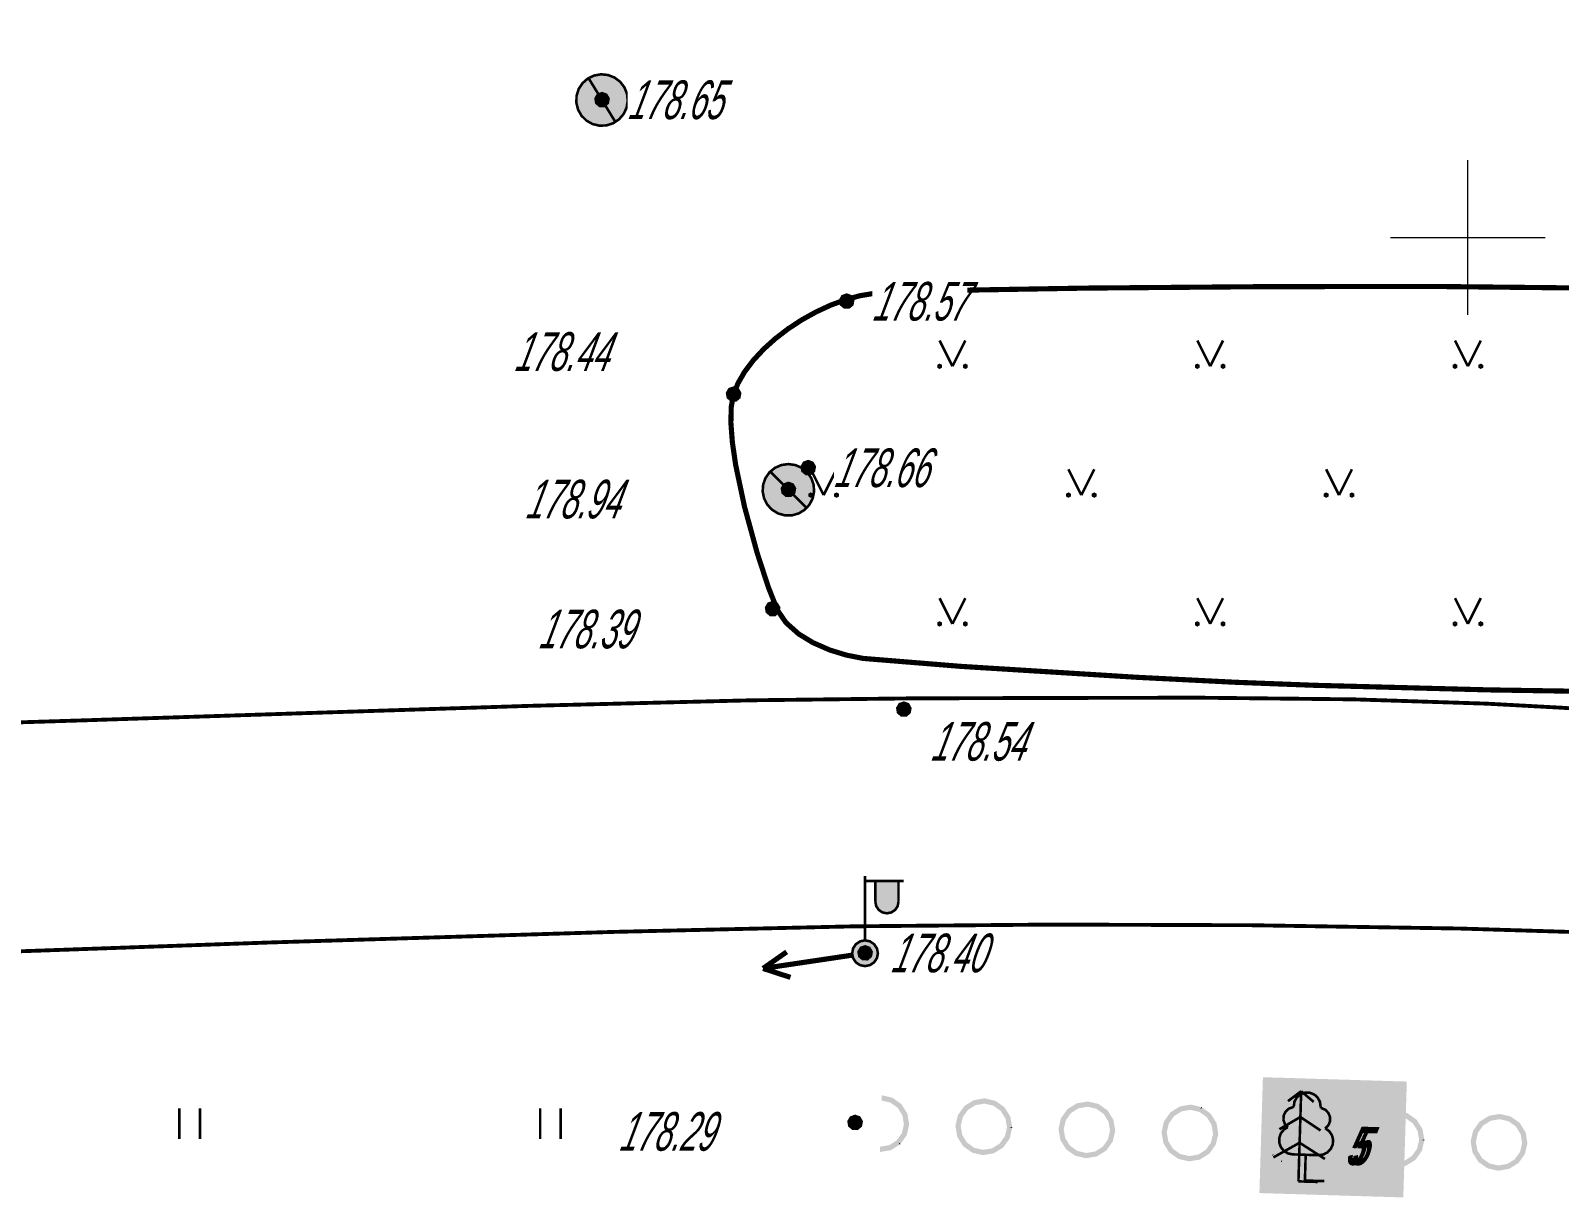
# Model space of a CAD drawing. Header units: millimetres. Extents: x 152217 to 562659, y 54507 to 219294.
# Drawn here: x 560015.8 to 560075.1, y 218900.2 to 218945.5 of the extents above; entities that cross this region are included whole.
import ezdxf

# ---------------------------------------------------------------- set-up
doc = ezdxf.new("R2010")
doc.units = ezdxf.units.MM
doc.linetypes.add('т-1.5_0.50', pattern=[0.75, 0, -0.75])
doc.linetypes.add('Штриховая 1.5-1.5_0.50', pattern=[1.5, 0.75, -0.75])
doc.layers.get('0').update_dxf_attribs({"lineweight": 18})
for name, color, linetype in [('Газоны', 7, 'Continuous'), ('Колодцы без разделения по назначению', 7, 'Continuous'), ('Контур растительности_ угодий_ грунтов и др.', 7, 'Continuous'), ('ЛЭП н.напряж. застроен. терр.', 7, 'Continuous'), ('Полосы древ. насажд.  W менее 2мм_ H более 4м.', 7, 'Continuous'), ('Проезжие части улиц и тротуаров (без бортового камня)', 7, 'Continuous'), ('Растительность травяная луговая', 7, 'Continuous'), ('Рельеф', 7, 'Continuous'), ('Сетка координатная', 7, 'Continuous'), ('Фонарь электр._ на ж.б. столб', 7, 'Continuous')]:
    doc.layers.add(name, color=color, linetype=linetype)
doc.styles.get("Standard").update_dxf_attribs({"font": 'simplex.shx', "width": 0.6, "oblique": 15})

# ---------------------------------------------------------------- blocks, each defined once
blk = doc.blocks.new('2011 - 401 трава')
at = {"color": 7, "linetype": 'Continuous', "lineweight": 0, "const_width": 0.1, "flags": 128}
for points in [[(0, 0), (0, 1.2)], [(0.8, 0), (0.8, 1.2)]]:
    blk.add_lwpolyline(points, dxfattribs=at)
blk = doc.blocks.new('2014 - 416 газон')
at = {"color": 7, "linetype": 'Continuous', "lineweight": 0, "const_width": 0.1, "flags": 128}
for points in [[(-0.5, 1), (0, 0)], [(0, 0), (0.5, 1)]]:
    blk.add_lwpolyline(points, dxfattribs=at)
for points in [[(-0.5, 0.05), (-0.456699, 0.025), (-0.456699, -0.025), (-0.5, -0.05), (-0.543301, -0.025), (-0.543301, 0.025), (-0.5, 0.05)], [(0.5, 0.05), (0.543301, 0.025), (0.543301, -0.025), (0.5, -0.05), (0.456699, -0.025), (0.456699, 0.025), (0.5, 0.05)]]:
    blk.add_lwpolyline(points, close=True, dxfattribs=at)
blk = doc.blocks.new('4031 - 114.4 ЛЭП низкого напряжения_MIRROR')
at = {"color": 7, "linetype": 'Continuous', "lineweight": 0, "const_width": 0.2, "flags": 128}
for points in [[(-4, 0), (-3, 0.5)], [(-3, -0.5), (-4, 0)], [(-0.5, 0), (-4, 0)]]:
    blk.add_lwpolyline(points, dxfattribs=at)
blk = doc.blocks.new('33 - 110.1.1 фонарь на жб столб')
at = {"true_color": 0xffffff}
for points in [[(1.3, 2.8), (0.4, 2.8), (0.4, 2), (0.46028, 1.775), (0.625, 1.6103), (0.85, 1.55), (1.075, 1.6103), (1.2397, 1.775), (1.3, 2)], [(0, 0.5), (-0.25, 0.43302), (-0.43302, 0.25002), (-0.5, 0.00002), (-0.43302, -0.24998), (-0.25, -0.433), (-0.00002, -0.5), (0.24998, -0.433), (0.433, -0.25), (0.5, 0), (0.433, 0.25), (0.25, 0.43302)]]:
    blk.add_hatch(color=7, dxfattribs=at).paths.add_polyline_path(points)
at = {"color": 7, "linetype": 'Continuous', "lineweight": 0, "const_width": 0.1, "flags": 128}
for points in [[(0, 0.5), (0, 3)], [(0, 2.8), (1.5, 2.8)], [(0.4, 2.8), (0.4, 2)], [(1.3, 2.8), (1.3, 2)], [(1.3, 2), (1.265746, 1.827792), (1.168198, 1.681802), (1.022208, 1.584254), (0.85, 1.55), (0.677792, 1.584254), (0.531802, 1.681802), (0.434254, 1.827792), (0.4, 2)]]:
    blk.add_lwpolyline(points, dxfattribs=at)
at = {"color": 7, "linetype": 'Continuous', "lineweight": 0, "true_color": 0xffffff, "const_width": 0.02, "flags": 128}
for points in [[(1.3, 2.8), (0.4, 2.8), (0.4, 2), (0.460289, 1.775), (0.625, 1.610289), (0.85, 1.55), (1.075, 1.610289), (1.239711, 1.775), (1.3, 2), (1.3, 2.8)], [(0, 0.5), (-0.25, 0.433013), (-0.433013, 0.25), (-0.5, 0), (-0.433013, -0.25), (-0.25, -0.433013), (0, -0.5), (0.25, -0.433013), (0.433013, -0.25), (0.5, 0), (0.433013, 0.25), (0.25, 0.433013), (0, 0.5)]]:
    blk.add_lwpolyline(points, close=True, dxfattribs=at)
at = {"color": 7, "linetype": 'Continuous', "lineweight": 0, "const_width": 0.1, "flags": 128}
for points in [[(0, 0.5), (0.191342, 0.46194), (0.353553, 0.353553), (0.46194, 0.191342), (0.5, 0), (0.46194, -0.191342), (0.353553, -0.353553), (0.191342, -0.46194), (0, -0.5), (-0.191342, -0.46194), (-0.353553, -0.353553), (-0.46194, -0.191342), (-0.5, 0), (-0.46194, 0.191342), (-0.353553, 0.353553), (-0.191342, 0.46194), (0, 0.5)], [(0.086189, -0.05071), (0.096802, 0.025087), (0.05071, 0.086189), (-0.025087, 0.096802), (-0.086189, 0.05071), (-0.096802, -0.025087), (-0.05071, -0.086189), (0.025087, -0.096802), (0.086189, -0.05071)]]:
    blk.add_lwpolyline(points, close=True, dxfattribs=at)
blk = doc.blocks.new('48 - 117.1 колодц.смотр.без раздел.по назначен d-2.0')
at = {"true_color": 0xffffff}
blk.add_hatch(color=7, dxfattribs=at).paths.add_polyline_path([(-0.00002, 1), (-0.3827, 0.92388), (-0.70712, 0.70712), (-0.92388, 0.3827), (-1, 0), (-0.92388, -0.38268), (-0.70712, -0.7071), (-0.3827, -0.92386), (0, -0.99998), (0.38268, -0.92386), (0.7071, -0.7071), (0.92386, -0.38268), (0.99998, 0.00002), (0.92386, 0.3827), (0.7071, 0.70712), (0.38268, 0.92388)])
at = {"color": 7, "linetype": 'Continuous', "lineweight": 0, "const_width": 0.1, "flags": 128}
blk.add_lwpolyline([(0, 1), (0.269797, 0.962917), (0.519584, 0.854419), (0.730836, 0.682553), (0.887885, 0.460065), (0.979084, 0.203456), (0.997669, -0.068242), (0.942261, -0.33488), (0.81697, -0.57668), (0.631088, -0.775711), (0.398401, -0.917211), (0.136167, -0.990686), (-0.136167, -0.990686), (-0.398401, -0.917211), (-0.631088, -0.775711), (-0.81697, -0.57668), (-0.942261, -0.33488), (-0.997669, -0.068242), (-0.979084, 0.203456), (-0.887885, 0.460065), (-0.730836, 0.682553), (-0.519584, 0.854419), (-0.269797, 0.962917), (0, 1)], close=True, dxfattribs=at)
at = {"color": 7, "linetype": 'Continuous', "lineweight": 0, "true_color": 0xffffff, "const_width": 0.02, "flags": 128}
blk.add_lwpolyline([(0, 1), (-0.382683, 0.92388), (-0.707107, 0.707107), (-0.92388, 0.382683), (-1, 0), (-0.92388, -0.382683), (-0.707107, -0.707107), (-0.382683, -0.92388), (0, -1), (0.382683, -0.92388), (0.707107, -0.707107), (0.92388, -0.382683), (1, 0), (0.92388, 0.382683), (0.707107, 0.707107), (0.382683, 0.92388), (0, 1)], close=True, dxfattribs=at)
at = {"color": 7, "linetype": 'Continuous', "lineweight": 0, "const_width": 0.1, "flags": 128}
blk.add_lwpolyline([(-0.71, 0.71), (0.71, -0.71)], dxfattribs=at)
blk = doc.blocks.new('118 - 330 отм высот')
blk.add_hatch(color=7).paths.add_polyline_path([(0.098, 0.12), (0.002, 0.155), (-0.095, 0.121), (-0.146, 0.032), (-0.129, -0.069), (-0.05, -0.135), (0.052, -0.136), (0.131, -0.07), (0.149, 0.031)])
at = {"color": 7, "linetype": 'Continuous', "lineweight": 0, "const_width": 0.01, "flags": 128}
blk.add_lwpolyline([(0.098, 0.12), (0.002, 0.155), (-0.095, 0.121), (-0.146, 0.032), (-0.129, -0.069), (-0.05, -0.135), (0.052, -0.136), (0.131, -0.07), (0.149, 0.031), (0.098, 0.12)], close=True, dxfattribs=at)
blk = doc.blocks.new('105 - 388.2 дер хвой')
at = {"color": 7, "linetype": 'Continuous', "lineweight": 0, "const_width": 0.1, "flags": 128}
for points in [[(0, 3.5), (-0.5, 3.1)], [(0, 2.5), (0, 3.5)], [(0.5, 3.1), (0, 3.5)], [(0, 2.5), (-0.8, 2)], [(0, 1.5), (0, 2.5)], [(0.8, 2), (0, 2.5)], [(0, 1.5), (-1, 0.9)], [(0, 0), (0, 1.5)], [(1, 0.9), (0, 1.5)], [(0.75, 0), (0, 0)]]:
    blk.add_lwpolyline(points, dxfattribs=at)
blk = doc.blocks.new('104 - 388.1 дер лист')
at = {"color": 7, "linetype": 'Continuous', "lineweight": 0, "const_width": 0.1, "flags": 128}
for points in [[(-0.518021, 2.854679), (-0.500408, 3.041392), (-0.417705, 3.209713), (-0.28067, 3.337749), (-0.107128, 3.408845), (0.08035, 3.413755), (0.257376, 3.351838), (0.400924, 3.23115), (0.492323, 3.067387), (0.519683, 2.881852)], [(-0.722374, 2.039573), (-0.841092, 2.163588), (-0.903315, 2.323595), (-0.89957, 2.495233), (-0.830427, 2.652374), (-0.706412, 2.771092), (-0.546405, 2.833315)], [(-0.518021, 2.854679), (-0.546405, 2.833315)], [(0.519683, 2.881852), (0.546405, 2.833315)], [(0.546405, 2.833315), (0.706412, 2.771092), (0.830427, 2.652374), (0.89957, 2.495233), (0.903315, 2.323595), (0.841092, 2.163588), (0.722374, 2.039573)], [(-0.5, 1), (-0.682462, 1.031148), (-0.844258, 1.121064), (-0.967061, 1.259563), (-1.036963, 1.430958), (-1.046045, 1.615837), (-0.99328, 1.793259), (-0.884643, 1.943128), (-0.73244, 2.048469)], [(0.73244, 2.048469), (0.884643, 1.943128), (0.99328, 1.793259), (1.046045, 1.615837), (1.036963, 1.430958), (0.967061, 1.259563), (0.844258, 1.121064), (0.682462, 1.031148), (0.5, 1)], [(-0.5, 1), (-0.45, 1)], [(-0.45, 1), (0.45, 1)], [(0, 0), (0, 1)], [(0.45, 1), (0.5, 1)], [(0.75, 0), (0, 0)]]:
    blk.add_lwpolyline(points, dxfattribs=at)
blk = doc.blocks.new('Крест')
at = {"color": 0, "linetype": 'Continuous', "lineweight": 0, "flags": 128}
for points in [[(0, -1), (0, 1)], [(-1, 0), (1, 0)]]:
    blk.add_lwpolyline(points, dxfattribs=at)

msp = doc.modelspace()

# ---------------------------------------------------------------- hatches: boundary and pattern name
at = {"layer": 'Полосы древ. насажд.  W менее 2мм_ H более 4м.', "true_color": 0xffffff}
for points in [[(560063.5877, 218904.8608), (560066.5864, 218904.7699), (560066.4501, 218900.272), (560063.4514, 218900.3629)], [(560066.5864, 218904.7699), (560069.1713, 218904.6916), (560069.035, 218900.1937), (560066.4501, 218900.272)]]:
    msp.add_hatch(color=7, dxfattribs=at).paths.add_polyline_path(points)
at = {"layer": 'Полосы древ. насажд.  W менее 2мм_ H более 4м.'}
for points in [[(560048.793, 218904.157), (560048.7901, 218904.0586), (560048.787, 218903.9563), (560049.1282, 218903.8776), (560049.4134, 218903.6743), (560049.5991, 218903.3773), (560049.657, 218903.0319), (560049.5783, 218902.6906), (560049.5378, 218902.6338), (560049.375, 218902.4054), (560049.1748, 218902.2803), (560049.078, 218902.2197), (560048.7523, 218902.1651), (560048.7326, 218902.1618), (560048.7323, 218902.1524), (560048.7295, 218902.0595), (560048.7265, 218901.9611), (560048.7264, 218901.9572), (560048.7461, 218901.9605), (560049.0915, 218902.0184), (560049.1309, 218902.025), (560049.1506, 218902.0283), (560049.1675, 218902.0389), (560049.3846, 218902.1747), (560049.4984, 218902.2458), (560049.4451, 218902.3309), (560049.5269, 218902.2726), (560049.5789, 218902.3457), (560049.7534, 218902.5903), (560049.6716, 218902.6486), (560049.7534, 218902.5903), (560049.765, 218902.6066), (560049.7695, 218902.626), (560049.7546, 218902.6295), (560049.724, 218902.6365), (560049.7695, 218902.626), (560049.8571, 218903.0062), (560049.7815, 218903.0237), (560049.7593, 218903.0288), (560049.8571, 218903.0062), (560049.8616, 218903.0257), (560049.8583, 218903.0454), (560049.7938, 218903.4302), (560049.6949, 218903.4136), (560049.7787, 218903.4277), (560049.7938, 218903.4302), (560049.7799, 218903.4668), (560049.6948, 218903.4136), (560049.7799, 218903.4668), (560049.5731, 218903.7977), (560049.5625, 218903.8146), (560049.5462, 218903.8262), (560049.488, 218903.7445), (560049.5462, 218903.8262), (560049.4351, 218903.8423), (560049.1501, 218903.8837), (560049.2231, 218903.8731), (560049.5462, 218903.8262), (560049.2285, 218904.0527), (560049.2123, 218904.0643), (560049.1928, 218904.0688), (560049.1703, 218903.971), (560049.1928, 218904.0688), (560048.8126, 218904.1564), (560048.7932, 218904.1609)], [(560061.223, 218903.6892), (560061.2068, 218903.7008), (560061.1873, 218903.7053), (560061.1648, 218903.6075), (560061.1852, 218903.6362)], [(560053.8553, 218902.8851), (560053.8598, 218902.9045), (560053.8565, 218902.9242), (560053.7575, 218902.9076)], [(560069.848, 218902.4005), (560069.8524, 218902.4199), (560069.8491, 218902.4396), (560069.7501, 218902.423)], [(560049.5269, 218902.2726), (560049.4998, 218902.2919), (560049.4451, 218902.3309), (560049.4984, 218902.2458), (560049.5153, 218902.2564)], [(560063.966, 218901.8074), (560064.0242, 218901.8891), (560063.9674, 218901.8535), (560063.9391, 218901.8359)], [(560064.3194, 218901.5648), (560064.3419, 218901.6626), (560064.3215, 218901.6339), (560064.2837, 218901.5809), (560064.2999, 218901.5693)]]:
    msp.add_hatch(color=7, dxfattribs=at).paths.add_polyline_path(points)
h = msp.add_hatch(color=7, dxfattribs=at)
h.paths.add_polyline_path([(560052.8108, 218904.0353), (560052.7913, 218904.0398), (560052.7716, 218904.0365), (560052.7882, 218903.9375), (560052.7716, 218904.0365), (560052.4262, 218903.9786), (560052.3868, 218903.972), (560052.3671, 218903.9687), (560052.3502, 218903.9581), (560052.1331, 218903.8224), (560052.0194, 218903.7512), (560052.0024, 218903.7407), (560051.9908, 218903.7244), (560051.9388, 218903.6514), (560051.7643, 218903.4067), (560051.8461, 218903.3484), (560051.7643, 218903.4067), (560051.7527, 218903.3904), (560051.7483, 218903.371), (560051.6606, 218902.9908), (560051.7362, 218902.9733), (560051.7584, 218902.9682), (560051.6606, 218902.9908), (560051.6561, 218902.9713), (560051.6594, 218902.9516), (560051.8487, 218902.698), (560051.8988, 218902.6309), (560051.7326, 218902.8536), (560051.6594, 218902.9516), (560051.7239, 218902.5668), (560051.8229, 218902.5834), (560051.739, 218902.5693), (560051.7239, 218902.5668), (560051.7272, 218902.5471), (560051.7378, 218902.5302), (560051.9446, 218902.1993), (560052.0297, 218902.2526), (560051.9729, 218902.217), (560051.9446, 218902.1993), (560051.9715, 218902.1708), (560052.0826, 218902.1547), (560052.3676, 218902.1133), (560052.2946, 218902.1239), (560051.9715, 218902.1708), (560052.2892, 218901.9443), (560052.3054, 218901.9327), (560052.3249, 218901.9282), (560052.3644, 218901.9383), (560052.638, 218902.0077), (560052.3249, 218901.9282), (560052.7051, 218901.8406), (560052.7276, 218901.9384), (560052.7051, 218901.8406), (560052.7245, 218901.8361), (560052.7442, 218901.8394), (560053.0897, 218901.8973), (560053.1291, 218901.9039), (560053.1487, 218901.9072), (560053.1657, 218901.9178), (560053.1311, 218901.973), (560053.1125, 218902.0029), (560053.1657, 218901.9178), (560053.3828, 218902.0535), (560053.4965, 218902.1246), (560053.5134, 218902.1352), (560053.525, 218902.1515), (560053.4979, 218902.1708), (560053.4433, 218902.2097), (560053.525, 218902.1515), (560053.5771, 218902.2245), (560053.7515, 218902.4692), (560053.7631, 218902.4854), (560053.7676, 218902.5049), (560053.8553, 218902.8851), (560053.7797, 218902.9025), (560053.7575, 218902.9076), (560053.8565, 218902.9242), (560053.792, 218903.309), (560053.707, 218903.2948), (560053.7769, 218903.3065), (560053.792, 218903.309), (560053.7781, 218903.3457), (560053.693, 218903.2925), (560053.7781, 218903.3457), (560053.5713, 218903.6765), (560053.5607, 218903.6934), (560053.5444, 218903.705), (560053.4861, 218903.6233), (560053.5444, 218903.705), (560053.4333, 218903.7212), (560053.1483, 218903.7625), (560053.2213, 218903.7519), (560053.5444, 218903.705), (560053.2267, 218903.9315), (560053.191, 218903.9476)])
h.paths.add_polyline_path([(560052.7654, 218903.8319), (560052.7851, 218903.8352), (560053.1264, 218903.7565), (560053.4116, 218903.5531), (560053.5973, 218903.2562), (560053.6552, 218902.9107), (560053.5765, 218902.5695), (560053.536, 218902.5127), (560053.3732, 218902.2843), (560053.173, 218902.1591), (560053.0762, 218902.0986), (560052.7504, 218902.044), (560052.7307, 218902.0407), (560052.3895, 218902.1194), (560052.1043, 218902.3227), (560051.9186, 218902.6197), (560051.8607, 218902.9651), (560051.9394, 218903.3064), (560051.9799, 218903.3632), (560052.1427, 218903.5916), (560052.3429, 218903.7167), (560052.4397, 218903.7773)], flags=16)
h = msp.add_hatch(color=7, dxfattribs=at)
h.paths.add_polyline_path([(560056.8089, 218903.9141), (560056.7895, 218903.9186), (560056.7698, 218903.9153), (560056.7864, 218903.8163), (560056.7698, 218903.9153), (560056.4244, 218903.8574), (560056.385, 218903.8508), (560056.4016, 218903.7518), (560056.385, 218903.8508), (560056.3653, 218903.8475), (560056.3484, 218903.8369), (560056.1313, 218903.7012), (560056.0175, 218903.6301), (560056.0707, 218903.545), (560056.0175, 218903.6301), (560056.0006, 218903.6195), (560055.989, 218903.6032), (560055.9369, 218903.5302), (560055.7625, 218903.2855), (560055.7464, 218903.2498), (560055.7613, 218903.2464), (560055.8442, 218903.2273), (560055.7464, 218903.2498), (560055.6587, 218902.8696), (560055.7344, 218902.8522), (560055.7566, 218902.8471), (560055.6587, 218902.8696), (560055.6543, 218902.8502), (560055.6576, 218902.8305), (560055.8469, 218902.5769), (560055.897, 218902.5097), (560055.7307, 218902.7324), (560055.6576, 218902.8305), (560055.722, 218902.4457), (560055.7253, 218902.426), (560055.7359, 218902.409), (560055.9428, 218902.0782), (560055.9696, 218902.0497), (560056.2873, 218901.8232), (560056.3036, 218901.8116), (560056.3231, 218901.8071), (560056.3456, 218901.9049), (560056.3231, 218901.8071), (560056.3625, 218901.8171), (560056.5567, 218901.8664), (560056.3231, 218901.8071), (560056.7033, 218901.7194), (560056.7258, 218901.8172), (560056.7033, 218901.7194), (560056.7227, 218901.7149), (560056.7424, 218901.7182), (560057.0878, 218901.7761), (560057.1272, 218901.7827), (560057.1469, 218901.786), (560057.1638, 218901.7966), (560057.1293, 218901.8518), (560057.1106, 218901.8817), (560057.1638, 218901.7966), (560057.3809, 218901.9323), (560057.4947, 218902.0035), (560057.5232, 218902.0303), (560057.4961, 218902.0496), (560057.4427, 218902.0877), (560057.5232, 218902.0303), (560057.5753, 218902.1033), (560057.7497, 218902.348), (560057.7613, 218902.3643), (560057.7658, 218902.3837), (560057.8535, 218902.7639), (560057.8579, 218902.7834), (560057.8546, 218902.8031), (560057.7556, 218902.7865), (560057.8546, 218902.8031), (560057.7901, 218903.1879), (560057.736, 218903.1788), (560057.7751, 218903.1854), (560057.7901, 218903.1879), (560057.7868, 218903.2076), (560057.7763, 218903.2245), (560057.6911, 218903.1713), (560057.7763, 218903.2245), (560057.6122, 218903.3221), (560057.4323, 218903.4292), (560057.5632, 218903.3513), (560057.7763, 218903.2245), (560057.5694, 218903.5554), (560057.527, 218903.5289), (560057.5412, 218903.5377), (560057.5694, 218903.5554), (560057.5588, 218903.5723), (560057.5426, 218903.5839), (560057.4843, 218903.5021), (560057.5426, 218903.5839), (560057.4315, 218903.6), (560057.1465, 218903.6414), (560057.2194, 218903.6308), (560057.5426, 218903.5839), (560057.2249, 218903.8104), (560057.1666, 218903.7286), (560057.1871, 218903.7573), (560057.2249, 218903.8104), (560057.1891, 218903.8265)])
h.paths.add_polyline_path([(560056.7636, 218903.7107), (560056.7833, 218903.714), (560057.1246, 218903.6353), (560057.4098, 218903.432), (560057.5954, 218903.135), (560057.6533, 218902.7896), (560057.5746, 218902.4483), (560057.5341, 218902.3915), (560057.3713, 218902.1631), (560057.1712, 218902.038), (560057.0743, 218901.9774), (560056.7486, 218901.9228), (560056.7289, 218901.9195), (560056.3876, 218901.9982), (560056.1024, 218902.2016), (560055.9168, 218902.4985), (560055.8589, 218902.844), (560055.9376, 218903.1853), (560055.978, 218903.242), (560056.1409, 218903.4704), (560056.341, 218903.5956), (560056.4379, 218903.6561)], flags=16)
h = msp.add_hatch(color=7, dxfattribs=at)
h.paths.add_polyline_path([(560060.8071, 218903.793), (560060.7877, 218903.7975), (560060.768, 218903.7942), (560060.7846, 218903.6952), (560060.768, 218903.7942), (560060.4225, 218903.7363), (560060.3831, 218903.7297), (560060.3465, 218903.7158), (560060.3811, 218903.6606), (560060.3927, 218903.6419), (560060.3465, 218903.7158), (560060.1294, 218903.5801), (560060.0157, 218903.5089), (560059.9988, 218903.4984), (560059.9872, 218903.4821), (560060.0143, 218903.4628), (560060.0689, 218903.4238), (560059.9872, 218903.4821), (560059.9351, 218903.409), (560059.7607, 218903.1644), (560059.7446, 218903.1287), (560059.7595, 218903.1252), (560059.8424, 218903.1061), (560059.7446, 218903.1287), (560059.6569, 218902.7485), (560059.7325, 218902.731), (560059.7547, 218902.7259), (560059.6569, 218902.7485), (560059.6524, 218902.729), (560059.6557, 218902.7093), (560059.845, 218902.4557), (560059.8952, 218902.3886), (560059.7289, 218902.6113), (560059.6557, 218902.7093), (560059.7202, 218902.3245), (560059.7235, 218902.3048), (560059.7341, 218902.2879), (560059.8982, 218902.1902), (560060.0781, 218902.0832), (560059.9471, 218902.1611), (560059.7341, 218902.2879), (560059.9409, 218901.957), (560059.9678, 218901.9285), (560060.0261, 218902.0103), (560059.9678, 218901.9285), (560060.2855, 218901.702), (560060.3018, 218901.6904), (560060.3212, 218901.6859), (560060.3438, 218901.7838), (560060.3212, 218901.6859), (560060.3607, 218901.696), (560060.5549, 218901.7452), (560060.3212, 218901.6859), (560060.7014, 218901.5983), (560060.724, 218901.6961), (560060.7014, 218901.5983), (560060.7209, 218901.5938), (560060.7406, 218901.5971), (560061.086, 218901.655), (560061.1254, 218901.6616), (560061.1088, 218901.7606), (560061.1254, 218901.6616), (560061.1451, 218901.6649), (560061.162, 218901.6755), (560061.1275, 218901.7307), (560061.1158, 218901.7493), (560061.162, 218901.6755), (560061.3791, 218901.8112), (560061.4928, 218901.8823), (560061.5214, 218901.9091), (560061.4942, 218901.9285), (560061.4396, 218901.9674), (560061.5214, 218901.9091), (560061.5734, 218901.9822), (560061.7479, 218902.2269), (560061.7639, 218902.2626), (560061.7491, 218902.266), (560061.6661, 218902.2851), (560061.7639, 218902.2626), (560061.8516, 218902.6428), (560061.8561, 218902.6622), (560061.8528, 218902.6819), (560061.7538, 218902.6653), (560061.8528, 218902.6819), (560061.6635, 218902.9355), (560061.6134, 218903.0027), (560061.7796, 218902.78), (560061.8528, 218902.6819), (560061.7883, 218903.0667), (560061.785, 218903.0864), (560061.7744, 218903.1034), (560061.6104, 218903.201), (560061.4305, 218903.3081), (560061.5614, 218903.2301), (560061.7744, 218903.1034), (560061.5676, 218903.4342), (560061.5407, 218903.4627), (560061.4825, 218903.381), (560061.5407, 218903.4627), (560061.4296, 218903.4788), (560061.1446, 218903.5202), (560061.2176, 218903.5096), (560061.5407, 218903.4627), (560061.223, 218903.6892), (560061.1648, 218903.6075), (560061.1873, 218903.7053)])
h.paths.add_polyline_path([(560060.7618, 218903.5896), (560060.7815, 218903.5929), (560061.1227, 218903.5142), (560061.4079, 218903.3108), (560061.5936, 218903.0139), (560061.6515, 218902.6684), (560061.5728, 218902.3271), (560061.5323, 218902.2704), (560061.3695, 218902.042), (560061.1693, 218901.9168), (560061.0725, 218901.8563), (560060.7468, 218901.8017), (560060.7271, 218901.7984), (560060.3858, 218901.8771), (560060.1006, 218902.0804), (560059.9149, 218902.3774), (560059.857, 218902.7228), (560059.9357, 218903.0641), (560059.9762, 218903.1209), (560060.139, 218903.3493), (560060.3392, 218903.4744), (560060.436, 218903.535)], flags=16)
h = msp.add_hatch(color=7, dxfattribs=at)
h.paths.add_polyline_path([(560064.8053, 218903.6718), (560064.7858, 218903.6763), (560064.7661, 218903.673), (560064.4207, 218903.6151), (560064.3813, 218903.6085), (560064.3979, 218903.5095), (560064.3813, 218903.6085), (560064.3616, 218903.6052), (560064.3447, 218903.5946), (560064.3792, 218903.5394), (560064.3909, 218903.5208), (560064.3447, 218903.5946), (560064.1276, 218903.4589), (560064.0138, 218903.3878), (560063.9853, 218903.3609), (560064.0124, 218903.3416), (560064.0671, 218903.3027), (560063.9853, 218903.3609), (560063.9332, 218903.2879), (560063.7588, 218903.0432), (560063.8406, 218902.985), (560063.8151, 218902.9908), (560063.8406, 218902.985), (560063.7588, 218903.0432), (560063.7472, 218903.027), (560063.7427, 218903.0075), (560063.6551, 218902.6273), (560063.6506, 218902.6079), (560063.6539, 218902.5882), (560063.7529, 218902.6048), (560063.6539, 218902.5882), (560063.8432, 218902.3346), (560063.8933, 218902.2674), (560063.7271, 218902.4901), (560063.6539, 218902.5882), (560063.7184, 218902.2033), (560063.8174, 218902.2199), (560063.7335, 218902.2059), (560063.7184, 218902.2033), (560063.7217, 218902.1837), (560063.7323, 218902.1667), (560063.8963, 218902.0691), (560064.0762, 218901.962), (560063.9453, 218902.0399), (560063.7323, 218902.1667), (560063.9391, 218901.8359), (560064.0242, 218901.8891), (560063.966, 218901.8074), (560064.0771, 218901.7912), (560064.3621, 218901.7499), (560064.2891, 218901.7605), (560063.966, 218901.8074), (560064.2837, 218901.5809), (560064.3419, 218901.6626), (560064.3194, 218901.5648), (560064.6996, 218901.4771), (560064.719, 218901.4726), (560064.7387, 218901.4759), (560064.7221, 218901.5749), (560064.7387, 218901.4759), (560065.0842, 218901.5338), (560065.1235, 218901.5404), (560065.1602, 218901.5543), (560065.1256, 218901.6095), (560065.114, 218901.6282), (560065.1602, 218901.5543), (560065.3773, 218901.69), (560065.491, 218901.7611), (560065.4378, 218901.8463), (560065.491, 218901.7611), (560065.5079, 218901.7717), (560065.5195, 218901.788), (560065.4924, 218901.8073), (560065.4581, 218901.8318), (560065.5195, 218901.788), (560065.5716, 218901.861), (560065.746, 218902.1057), (560065.7621, 218902.1414), (560065.7472, 218902.1448), (560065.6643, 218902.164), (560065.7621, 218902.1414), (560065.8498, 218902.5216), (560065.7742, 218902.5391), (560065.752, 218902.5442), (560065.8498, 218902.5216), (560065.8543, 218902.5411), (560065.851, 218902.5608), (560065.6617, 218902.8144), (560065.6115, 218902.8815), (560065.7778, 218902.6588), (560065.851, 218902.5608), (560065.7865, 218902.9456), (560065.7832, 218902.9653), (560065.7726, 218902.9822), (560065.6085, 218903.0798), (560065.4286, 218903.1869), (560065.5596, 218903.109), (560065.7726, 218902.9822), (560065.5657, 218903.313), (560065.5389, 218903.3416), (560065.4806, 218903.2598), (560065.5389, 218903.3416), (560065.2212, 218903.5681), (560065.2049, 218903.5797), (560065.1855, 218903.5841), (560065.1629, 218903.4863), (560065.1855, 218903.5841), (560065.146, 218903.5741), (560064.9518, 218903.5248), (560065.1855, 218903.5841), (560064.8053, 218903.6718), (560064.7827, 218903.574)])
h.paths.add_polyline_path([(560064.7599, 218903.4684), (560064.7796, 218903.4717), (560065.1209, 218903.393), (560065.4061, 218903.1897), (560065.5918, 218902.8927), (560065.6497, 218902.5473), (560065.571, 218902.206), (560065.5305, 218902.1492), (560065.3676, 218901.9208), (560065.1675, 218901.7956), (560065.0707, 218901.7351), (560064.7449, 218901.6805), (560064.7252, 218901.6772), (560064.384, 218901.7559), (560064.0988, 218901.9592), (560063.9131, 218902.2562), (560063.8552, 218902.6017), (560063.9339, 218902.9429), (560063.9744, 218902.9997), (560064.1372, 218903.2281), (560064.3374, 218903.3533), (560064.4342, 218903.4138)], flags=16)
h = msp.add_hatch(color=7, dxfattribs=at)
h.paths.add_polyline_path([(560068.8034, 218903.5507), (560068.784, 218903.5552), (560068.7643, 218903.5519), (560068.4189, 218903.494), (560068.3795, 218903.4874), (560068.3598, 218903.4841), (560068.3429, 218903.4735), (560068.3774, 218903.4182), (560068.3961, 218903.3884), (560068.3429, 218903.4735), (560068.1258, 218903.3377), (560068.012, 218903.2666), (560067.9835, 218903.2398), (560068.0106, 218903.2204), (560068.0652, 218903.1815), (560067.9835, 218903.2398), (560067.9314, 218903.1667), (560067.757, 218902.9221), (560067.8387, 218902.8638), (560067.8133, 218902.8697), (560067.8387, 218902.8638), (560067.757, 218902.9221), (560067.7454, 218902.9058), (560067.7409, 218902.8864), (560067.6532, 218902.5062), (560067.7289, 218902.4887), (560067.7511, 218902.4836), (560067.6532, 218902.5062), (560067.6487, 218902.4867), (560067.652, 218902.467), (560067.7165, 218902.0822), (560067.7707, 218902.0913), (560067.7316, 218902.0847), (560067.7165, 218902.0822), (560067.7198, 218902.0625), (560067.7304, 218902.0456), (560067.8155, 218902.0988), (560067.7304, 218902.0456), (560067.8945, 218901.9479), (560068.0744, 218901.8409), (560067.9435, 218901.9188), (560067.7304, 218902.0456), (560067.9373, 218901.7147), (560067.9796, 218901.7412), (560067.9655, 218901.7324), (560067.9373, 218901.7147), (560067.9479, 218901.6978), (560067.9641, 218901.6862), (560068.0224, 218901.7679), (560067.9641, 218901.6862), (560068.0752, 218901.6701), (560068.3602, 218901.6287), (560068.2873, 218901.6393), (560067.9641, 218901.6862), (560068.2818, 218901.4597), (560068.3401, 218901.5414), (560068.3196, 218901.5127), (560068.2818, 218901.4597), (560068.3175, 218901.4436), (560068.6977, 218901.3559), (560068.7172, 218901.3515), (560068.7369, 218901.3548), (560068.7203, 218901.4538), (560068.7369, 218901.3548), (560069.0823, 218901.4127), (560069.1217, 218901.4193), (560069.1051, 218901.5183), (560069.1217, 218901.4193), (560069.1414, 218901.4226), (560069.1583, 218901.4331), (560069.1238, 218901.4884), (560069.1223, 218901.4908), (560069.1583, 218901.4331), (560069.3754, 218901.5689), (560069.4892, 218901.64), (560069.436, 218901.7251), (560069.4892, 218901.64), (560069.5061, 218901.6506), (560069.5177, 218901.6668), (560069.5698, 218901.7399), (560069.7442, 218901.9845), (560069.6625, 218902.0428), (560069.7442, 218901.9845), (560069.7603, 218902.0203), (560069.7454, 218902.0237), (560069.721, 218902.0293), (560069.7603, 218902.0203), (560069.848, 218902.4005), (560069.7723, 218902.4179), (560069.7501, 218902.423), (560069.8491, 218902.4396), (560069.6598, 218902.6932), (560069.6097, 218902.7603), (560069.776, 218902.5376), (560069.8491, 218902.4396), (560069.7846, 218902.8244), (560069.7813, 218902.8441), (560069.7708, 218902.861), (560069.5639, 218903.1919), (560069.5371, 218903.2204), (560069.426, 218903.2365), (560069.141, 218903.2779), (560069.2139, 218903.2673), (560069.5371, 218903.2204), (560069.2194, 218903.4469), (560069.2031, 218903.4585), (560069.1836, 218903.463), (560069.1611, 218903.3652), (560069.1836, 218903.463), (560069.1442, 218903.453), (560068.95, 218903.4037), (560069.1836, 218903.463), (560068.8034, 218903.5507), (560068.7809, 218903.4528)])
h.paths.add_polyline_path([(560068.7581, 218903.3472), (560068.7778, 218903.3505), (560069.1191, 218903.2718), (560069.4043, 218903.0685), (560069.5899, 218902.7715), (560069.6478, 218902.4261), (560069.5691, 218902.0848), (560069.5286, 218902.028), (560069.3658, 218901.7996), (560069.1656, 218901.6745), (560069.0688, 218901.614), (560068.7431, 218901.5594), (560068.7234, 218901.5561), (560068.3821, 218901.6348), (560068.0969, 218901.8381), (560067.9112, 218902.1351), (560067.8534, 218902.4805), (560067.9321, 218902.8218), (560067.9725, 218902.8786), (560068.1354, 218903.107), (560068.3355, 218903.2321), (560068.4324, 218903.2926)], flags=16)
h = msp.add_hatch(color=7, dxfattribs=at)
h.paths.add_polyline_path([(560072.8016, 218903.4295), (560072.7821, 218903.434), (560072.7625, 218903.4307), (560072.417, 218903.3728), (560072.3776, 218903.3662), (560072.3579, 218903.3629), (560072.341, 218903.3523), (560072.3755, 218903.2971), (560072.3942, 218903.2672), (560072.341, 218903.3523), (560072.1239, 218903.2166), (560072.0102, 218903.1455), (560071.9932, 218903.1349), (560071.9817, 218903.1186), (560072.0088, 218903.0993), (560072.0634, 218903.0604), (560071.9817, 218903.1186), (560071.9296, 218903.0456), (560071.7552, 218902.8009), (560071.7436, 218902.7847), (560071.7391, 218902.7652), (560071.6514, 218902.385), (560071.727, 218902.3676), (560071.7492, 218902.3624), (560071.6514, 218902.385), (560071.6469, 218902.3655), (560071.6502, 218902.3458), (560071.7147, 218901.961), (560071.7997, 218901.9753), (560071.7298, 218901.9636), (560071.7147, 218901.961), (560071.7286, 218901.9244), (560071.8137, 218901.9776), (560071.7286, 218901.9244), (560071.9354, 218901.5936), (560071.9968, 218901.6319), (560071.9637, 218901.6112), (560071.9354, 218901.5936), (560071.946, 218901.5766), (560071.9623, 218901.565), (560072.0734, 218901.5489), (560072.3584, 218901.5076), (560072.2854, 218901.5181), (560071.9623, 218901.565), (560072.28, 218901.3385), (560072.3157, 218901.3225), (560072.6959, 218901.2348), (560072.7154, 218901.2303), (560072.7351, 218901.2336), (560072.7185, 218901.3326), (560072.7351, 218901.2336), (560073.0805, 218901.2915), (560073.1199, 218901.2981), (560073.1565, 218901.312), (560073.3736, 218901.4477), (560073.4873, 218901.5188), (560073.5043, 218901.5294), (560073.5159, 218901.5457), (560073.5679, 218901.6187), (560073.7424, 218901.8634), (560073.6606, 218901.9217), (560073.7424, 218901.8634), (560073.754, 218901.8796), (560073.7584, 218901.8991), (560073.7435, 218901.9025), (560073.7192, 218901.9082), (560073.7584, 218901.8991), (560073.8461, 218902.2793), (560073.7705, 218902.2967), (560073.7483, 218902.3019), (560073.8461, 218902.2793), (560073.8506, 218902.2988), (560073.8473, 218902.3185), (560073.658, 218902.572), (560073.6079, 218902.6392), (560073.7741, 218902.4165), (560073.8473, 218902.3185), (560073.7828, 218902.7033), (560073.6838, 218902.6867), (560073.7677, 218902.7007), (560073.7828, 218902.7033), (560073.7795, 218902.723), (560073.7689, 218902.7399), (560073.5621, 218903.0707), (560073.477, 218903.0175), (560073.5338, 218903.0531), (560073.5621, 218903.0707), (560073.5352, 218903.0993), (560073.4241, 218903.1154), (560073.1391, 218903.1567), (560073.2121, 218903.1462), (560073.5352, 218903.0993), (560073.2175, 218903.3258), (560073.2013, 218903.3373), (560073.1818, 218903.3418), (560072.8016, 218903.4295), (560072.779, 218903.3317)])
h.paths.add_polyline_path([(560072.7563, 218903.2261), (560072.7759, 218903.2294), (560073.1172, 218903.1507), (560073.4024, 218902.9474), (560073.5881, 218902.6504), (560073.646, 218902.305), (560073.5673, 218901.9637), (560073.5268, 218901.9069), (560073.364, 218901.6785), (560073.1638, 218901.5533), (560073.067, 218901.4928), (560072.7413, 218901.4382), (560072.7216, 218901.4349), (560072.3803, 218901.5136), (560072.0951, 218901.7169), (560071.9094, 218902.0139), (560071.8515, 218902.3593), (560071.9302, 218902.7006), (560071.9707, 218902.7574), (560072.1335, 218902.9858), (560072.3337, 218903.111), (560072.4305, 218903.1715)], flags=16)

# ---------------------------------------------------------------- linework, layer by layer
at = {"layer": 'Контур растительности_ угодий_ грунтов и др.', "color": 7, "linetype": 'т-1.5_0.50', "lineweight": 0, "const_width": 0.2, "flags": 128}
msp.add_lwpolyline([(560044.7537, 218922.9838), (560044.3946, 218923.8869), (560043.9592, 218925.2227), (560043.4715, 218927.0065), (560043.1295, 218928.6218), (560043.0001, 218929.5081), (560042.9426, 218930.2648), (560042.9578, 218930.884), (560043.0453, 218931.362), (560043.2184, 218931.7971), (560043.4751, 218932.2413), (560043.8117, 218932.688), (560044.2217, 218933.1287), (560044.6671, 218933.5296), (560045.1603, 218933.9084), (560045.69, 218934.2563), (560046.2435, 218934.5648), (560046.8228, 218934.8331), (560047.3994, 218935.0458), (560047.9608, 218935.1982), (560048.4964, 218935.2877), (560051.1639, 218935.3973), (560056.7337, 218935.4922), (560063.7034, 218935.5488), (560070.3774, 218935.5542), (560076.3082, 218935.4919), (560078.1981, 218935.435), (560079.3159, 218935.3622), (560080.0927, 218935.235), (560080.9425, 218935.0175), (560081.8568, 218934.712), (560082.8219, 218934.323), (560084.5186, 218933.4955), (560086.1489, 218932.5285), (560087.3899, 218931.6337), (560087.8433, 218931.2359), (560088.1564, 218930.8956), (560088.3454, 218930.5773), (560088.4668, 218930.1963), (560088.5208, 218929.7525), (560088.5073, 218929.2457), (560088.3431, 218928.2919), (560088.0009, 218927.162), (560087.663, 218926.2796), (560087.201, 218925.2041), (560087.0423, 218924.8437), (560086.2904, 218923.2149), (560085.6603, 218922.0907), (560085.0299, 218921.224), (560084.6226, 218920.7969), (560084.2075, 218920.4629), (560083.7836, 218920.221), (560083.3504, 218920.0711), (560082.7615, 218919.978), (560081.8724, 218919.9071), (560079.1939, 218919.8315), (560076.1781, 218919.8349), (560072.3646, 218919.895), (560065.5875, 218920.0735), (560062.5146, 218920.1914), (560058.7258, 218920.3827), (560051.8675, 218920.8083), (560048.075, 218921.1173), (560047.4224, 218921.2456), (560046.7781, 218921.4442), (560046.1258, 218921.7299), (560045.5691, 218922.0705), (560045.0805, 218922.5061), (560044.7537, 218922.9838)], close=True, dxfattribs=at)
at = {"layer": 'Проезжие части улиц и тротуаров (без бортового камня)', "color": 7, "linetype": 'Штриховая 1.5-1.5_0.50', "lineweight": 0, "const_width": 0.15, "flags": 128}
for points in [[(560138.9792, 218900.4572), (560138.5249, 218900.8727), (560136.644, 218902.5295), (560134.8525, 218904.0409), (560133.1423, 218905.4136), (560131.5045, 218906.6546), (560129.9365, 218907.7657), (560128.4342, 218908.7498), (560126.9945, 218909.609), (560125.5388, 218910.3854), (560123.9886, 218911.1207), (560122.343, 218911.8155), (560120.6008, 218912.4703), (560118.7611, 218913.0854), (560116.8207, 218913.662), (560114.7766, 218914.201), (560112.6244, 218914.7035), (560109.2041, 218915.3876), (560105.4944, 218916.001), (560101.4463, 218916.5526), (560096.8506, 218917.0711), (560091.2165, 218917.6175), (560086.5008, 218918.0739), (560083.3958, 218918.4299), (560080.7834, 218918.7358), (560078.0717, 218918.9918), (560075.2441, 218919.1995), (560072.2735, 218919.3608), (560067.0985, 218919.5283), (560061.0692, 218919.5928), (560054.4497, 218919.5798), (560049.864, 218919.5654), (560043.7264, 218919.491), (560035.1063, 218919.2752), (560018.5909, 218918.7383), (560018.1614, 218918.7236), (560006.4864, 218918.358), (560001.123, 218918.1729), (559999.8867, 218918.1211), (559996.193, 218917.9965), (559993.2858, 218917.9709), (559991.5193, 218918.0061), (559989.8675, 218918.0847), (559988.3048, 218918.2079), (559986.8176, 218918.3768), (559985.2635, 218918.6066), (559983.6186, 218918.8966), (559981.8952, 218919.2447), (559980.1104, 218919.6476), (559976.7779, 218920.504), (559973.4782, 218921.4822), (559970.5634, 218922.4683), (559968.0836, 218923.4357), (559967.0124, 218923.9134), (559965.9389, 218924.4373), (559963.7909, 218925.6208), (559961.7562, 218926.9088), (559959.7432, 218928.3465), (559957.8572, 218929.8476), (559956.0206, 218931.4624), (559953.6766, 218933.74), (559949.9303, 218937.5429), (559940.0046, 218947.853), (559928.1612, 218960.278)], [(559904.0701, 218900.4572), (559904.419, 218900.6857), (559905.2241, 218901.1541), (559906.1636, 218901.6224), (559907.0929, 218901.999), (559908.0183, 218902.2866), (559908.9438, 218902.4864), (559910.5125, 218902.7002), (559913.2574, 218903.0138), (559921.642, 218903.8696), (559933.0383, 218904.937), (559944.8536, 218905.9654), (559957.694, 218906.9831), (559968.0888, 218907.6865), (559979.3497, 218908.2782), (559994.3336, 218908.9431), (560009.6509, 218909.5462), (560025.1119, 218910.0925), (560038.4301, 218910.502), (560047.7407, 218910.7177), (560055.3124, 218910.7856), (560063.1497, 218910.7601), (560071.233, 218910.6317), (560078.5611, 218910.4059), (560082.1744, 218910.2424), (560085.4236, 218910.0535), (560088.2816, 218909.8407), (560090.7308, 218909.6054), (560092.8977, 218909.3714), (560097.2286, 218908.8924), (560100.4108, 218908.4873), (560103.1208, 218908.0761), (560105.5822, 218907.628), (560107.8618, 218907.1307), (560109.9872, 218906.5781), (560112.4113, 218905.8175), (560114.6567, 218904.9587), (560115.7176, 218904.4906), (560116.739, 218903.9959), (560117.7219, 218903.474), (560118.6672, 218902.9245), (560119.6412, 218902.301), (560120.7563, 218901.5289), (560122.1852, 218900.4572)]]:
    msp.add_lwpolyline(points, dxfattribs=at)

# ---------------------------------------------------------------- block references
at = {"layer": 'Газоны', "color": 7, "zscale": 2}
for p in [(560051.541, 218932.4572), (560061.541, 218932.4572), (560071.541, 218932.4572), (560046.541, 218927.4572), (560056.541, 218927.4572), (560066.541, 218927.4572), (560051.541, 218922.4572), (560061.541, 218922.4572), (560071.541, 218922.4572)]:
    msp.add_blockref('2014 - 416 газон', p, dxfattribs=at)
at = {"layer": 'Колодцы без разделения по назначению', "color": 7, "zscale": 2, "rotation": 346.4797719999943}
msp.add_blockref('48 - 117.1 колодц.смотр.без раздел.по назначен d-2.0', (560037.9407, 218942.7919), dxfattribs=at)
at = {"layer": 'Колодцы без разделения по назначению', "color": 7, "zscale": 2}
msp.add_blockref('48 - 117.1 колодц.смотр.без раздел.по назначен d-2.0', (560045.1737, 218927.6613), dxfattribs=at)
at = {"layer": 'ЛЭП н.напряж. застроен. терр.', "color": 7, "zscale": 2, "rotation": 8.478218000004162}
msp.add_blockref('4031 - 114.4 ЛЭП низкого напряжения_MIRROR', (560048.1478, 218909.6724), dxfattribs=at)
at = {"layer": 'Полосы древ. насажд.  W менее 2мм_ H более 4м.', "color": 7, "zscale": 2, "rotation": 358.264303999998}
for name, p in [('105 - 388.2 дер хвой', (560064.9659, 218900.8172)), ('104 - 388.1 дер лист', (560065.217, 218900.8496))]:
    msp.add_blockref(name, p, dxfattribs=at)
at = {"layer": 'Растительность травяная луговая', "color": 7, "zscale": 2}
for p in [(560021.541, 218902.4572), (560035.541, 218902.4572)]:
    msp.add_blockref('2011 - 401 трава', p, dxfattribs=at)
at = {"layer": 'Рельеф', "color": 7, "xscale": 2, "yscale": 2, "zscale": 2}
for p in [(560037.9407, 218942.7919, 357.29), (560047.4333, 218934.9709, 357.134), (560043.0453, 218931.362, 356.882), (560045.9409, 218928.5075, 357.324), (560045.1737, 218927.6613, 357.874), (560044.5609, 218923.0334, 356.778), (560049.6511, 218919.1328, 357.084), (560048.1478, 218909.6724, 356.804), (560047.7602, 218903.0894, 356.574)]:
    msp.add_blockref('118 - 330 отм высот', p, dxfattribs=at)
at = {"layer": 'Сетка координатная', "color": 136, "true_color": 0x008080, "xscale": 3, "yscale": 3, "zscale": 2}
msp.add_blockref('Крест', (560071.541, 218937.4572), dxfattribs=at)
at = {"layer": 'Фонарь электр._ на ж.б. столб', "color": 7, "zscale": 2}
msp.add_blockref('33 - 110.1.1 фонарь на жб столб', (560048.1478, 218909.6724), dxfattribs=at)

# ---------------------------------------------------------------- texts
at = {"layer": 'Полосы древ. насажд.  W менее 2мм_ H более 4м.', "color": 7, "char_height": 1.5, "attachment_point": 7, "rotation": 358.264303}
for insert in [(560066.7856, 218901.4389), (560066.9855, 218901.4328)]:
    msp.add_mtext('{\\fD431|c1|b1|i1;\\l\\C0;5}', dxfattribs=dict(at, insert=insert))

# ---------------------------------------------------------------- next in the draw order: texts
at = {"layer": 'Рельеф', "color": 7, "char_height": 1.5, "attachment_point": 4, "bg_fill": 3, "box_fill_scale": 1, "bg_fill_color": 256, "bg_fill_transparency": 0}
for s, insert in [('{\\fD431|c1|b0|i1;\\l\\C0;178.65}', (560038.9407, 218942.7919)), ('{\\fD431|c1|b0|i1;\\l\\C0;178.57}', (560048.4333, 218934.9709)), ('{\\fD431|c1|b0|i1;\\l\\C0;178.44}', (560034.5406, 218933.0188)), ('{\\fD431|c1|b0|i1;\\l\\C0;178.66}', (560046.9409, 218928.5075)), ('{\\fD431|c1|b0|i1;\\l\\C0;178.94}', (560034.968, 218927.291)), ('{\\fD431|c1|b0|i1;\\l\\C0;178.39}', (560035.481, 218922.2473)), ('{\\fD431|c1|b0|i1;\\l\\C0;178.54}', (560050.6979, 218917.8874)), ('{\\fD431|c1|b0|i1;\\l\\C0;178.40}', (560049.1478, 218909.6724)), ('{\\fD431|c1|b0|i1;\\l\\C0;178.29}', (560038.6013, 218902.7468))]:
    msp.add_mtext(s, dxfattribs=dict(at, insert=insert))

doc.saveas('drawing.dxf')
